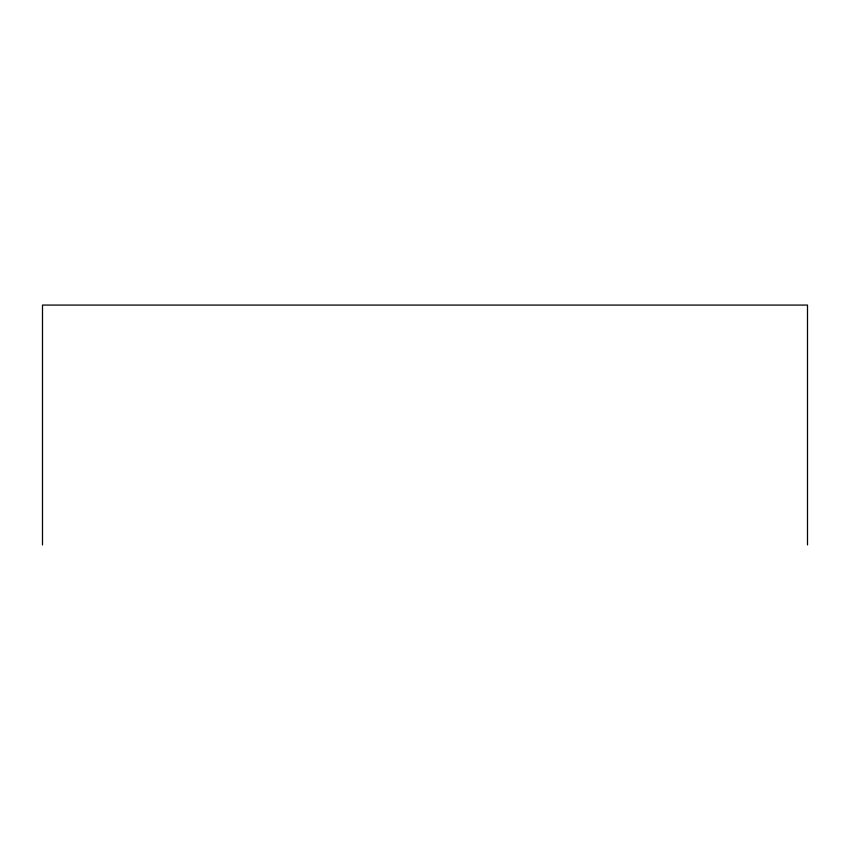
<?xml version="1.0" encoding="UTF-8"?>
<svg xmlns="http://www.w3.org/2000/svg" width="850" height="850" viewBox="0 0 850 850"><rect width="100%" height="100%" fill="white"/><g stroke="black" fill="none" stroke-linecap="round" stroke-linejoin="round"><path stroke-width="1.27" d="M807.5 544.924L807.5 305.076L42.5 305.076L42.5 544.924"/></g></svg>
